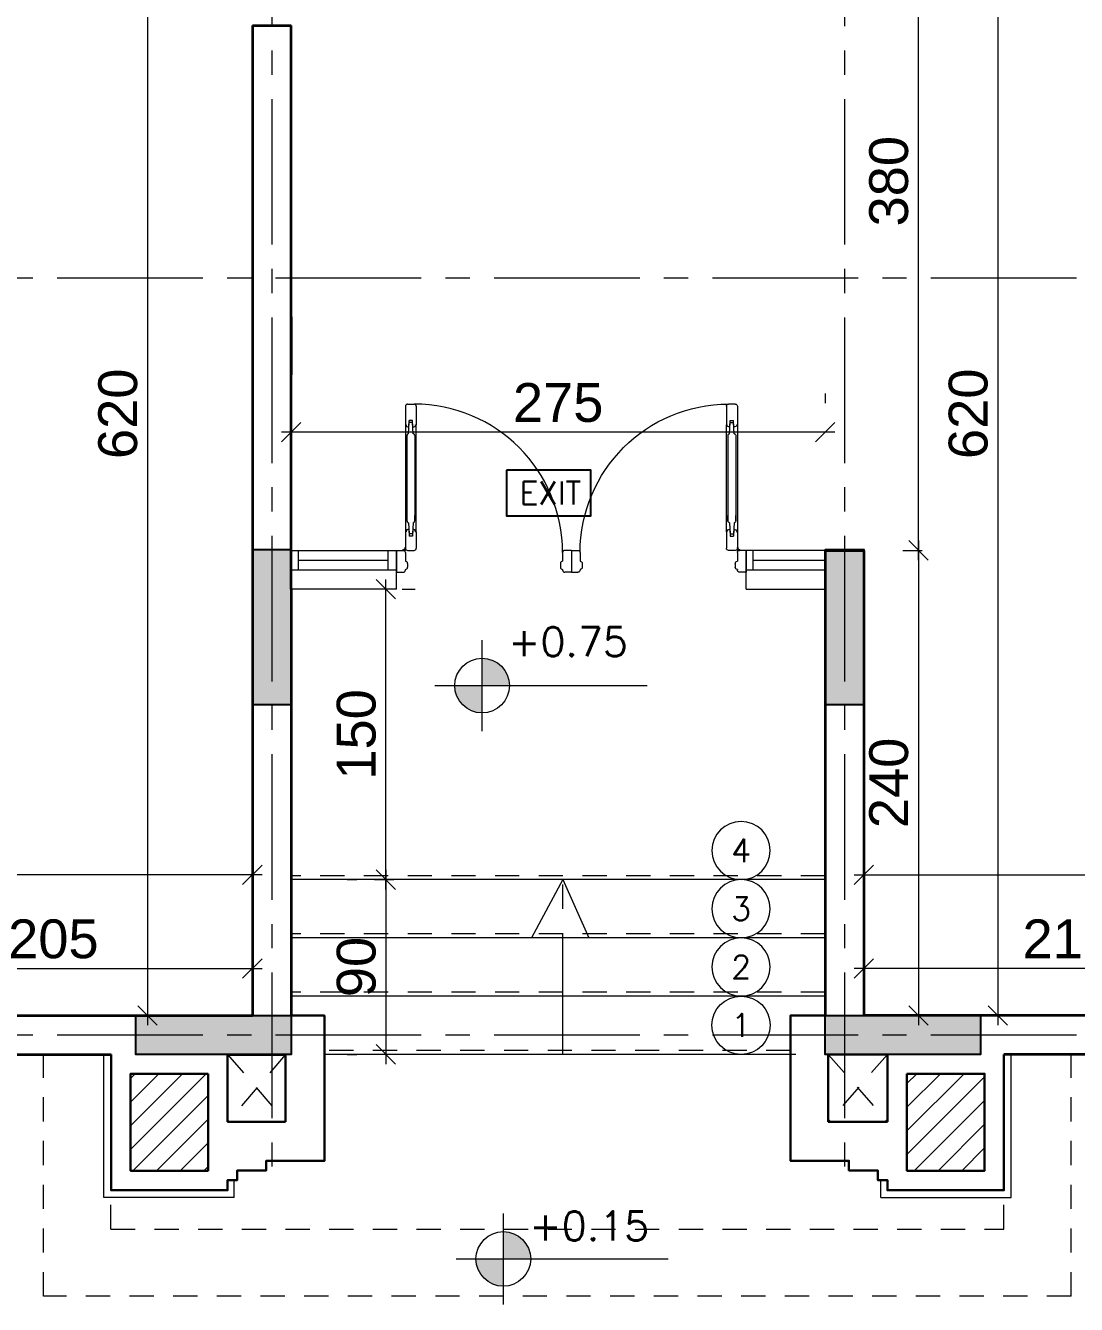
# Model space of a CAD drawing. Header units: millimetres. Extents: x -11627 to -10952, y 10244 to 10588.
# Drawn here: x -11391.36 to -11385.95, y 10448.94 to 10455.53 of the extents above; entities that cross this region are included whole.
import ezdxf
from ezdxf.enums import TextEntityAlignment as Align

# ---------------------------------------------------------------- set-up
doc = ezdxf.new("R2010")
doc.units = ezdxf.units.MM
doc.header["$PDMODE"] = 35
for name, pattern in [('DOT', [0.25, 0, -0.25]), ('GROUND FLOOR XREF - option 3$0$FATHER FR$0$CENTER2', [1.125, 0.75, -0.125, 0.125, -0.125]), ('HIDDEN2', [0.1875, 0.125, -0.0625]), ('PHANTOM2', [1.25, 0.625, -0.125, 0.125, -0.125, 0.125, -0.125])]:
    doc.linetypes.add(name, pattern=pattern)
doc.layers.get('0').update_dxf_attribs({"lineweight": 5})
doc.layers.get('DEFPOINTS').update_dxf_attribs({"lineweight": 5})
for name, color, linetype, lineweight in [('A-AXIS LINE', 8, 'GROUND FLOOR XREF - option 3$0$FATHER FR$0$CENTER2', 0), ('A-GEN DIMS INTERNAL', 86, 'Continuous', 5), ('A-STAIRS', 5, 'Continuous', 9), ('A-WALL', 4, 'Continuous', 30), ('DIM IN', 191, 'Continuous', 5), ('DOORS', 30, 'Continuous', 9), ('IDIM', 15, 'Continuous', 0), ('Notes', 32, 'Continuous', 5), ('S-COL HATCH', 5, 'Continuous', 15), ('SECTION', 3, 'PHANTOM2', 5), ('STAIR', 34, 'Continuous', 5), ('SYMBOLS LEVEL', 233, 'Continuous', 5), ('WALLS', 4, 'Continuous', 35), ('Window', 57, 'Continuous', 13)]:
    doc.layers.add(name, color=color, linetype=linetype, lineweight=lineweight)
doc.layers.add('CivilDefense', color=2, linetype='Continuous')
doc.layers.add('col1', color=6, linetype='Continuous')
doc.styles.add('Axis-Circle', font='ROMANS.shx', dxfattribs={"height": 0.4})
doc.styles.add('GROUND FLOOR XREF - option 3$0$STYLE1', font='arial.ttf', dxfattribs={"height": 0.2})
doc.styles.add('T20-100', font='ROMANS.shx', dxfattribs={"height": 0.2})
doc.styles.add('T20-200', font='ROMANS.SHX', dxfattribs={"height": 0.4})
doc.dimstyles.new('DIM 100', dxfattribs={"dimtxt": 0.2, "dimasz": 0.1, "dimexe": 0.15, "dimexo": 0.2, "dimgap": 0.05, "dimtad": 1, "dimdec": 0, "dimlfac": 100, "dimzin": 1, "dimdsep": 46, "dimtxsty": 'GROUND FLOOR XREF - option 3$0$STYLE1', "dimblk": 'OBLIQUE', "dimcen": 0.02, "dimdle": 0.05, "dimclrd": 256, "dimclre": 6, "dimclrt": 3, "dimadec": 1, "dimazin": 0, "dimtfac": 0.9, "dimtdec": 0, "dimtix": 1, "dimtofl": 0, "dimtmove": 2, "dimatfit": 3, "dimldrblk": 'ARCHTICK', "dimfxl": 1, "dimtolj": 1, "dimtzin": 12, "dimlwd": -1, "dimlwe": -1, "dimarcsym": 0})
pattern_1 = [(45, (-11241.41076, 11108.39321), (-0.06098796, 0.06098796), [])]

# ---------------------------------------------------------------- blocks, each defined once
blk = doc.blocks.new('_Oblique')
at = {"color": 0, "linetype": 'ByBlock', "lineweight": -2}
blk.add_line((-0.5, -0.5), (0.5, 0.5), dxfattribs=at)
blk = doc.blocks.new('*D842')
at = {"layer": 'A-GEN DIMS INTERNAL', "color": 6, "linetype": 'DOT', "transparency": 16777216}
for p, q in [((-11387.0414, 10450.6256), (-11387.0414, 10451.3)), ((-11382.1414, 10450.6256), (-11382.1414, 10451.3))]:
    blk.add_line(p, q, dxfattribs=at)
at = {"layer": 'A-GEN DIMS INTERNAL', "transparency": 16777216}
blk.add_line((-11387.0914, 10451.15), (-11382.0914, 10451.15), dxfattribs=at)
at = {"layer": 'DEFPOINTS', "color": 0, "transparency": 16777216}
for p in [(-11382.1414, 10451.15), (-11387.0414, 10450.4256), (-11382.1414, 10450.4256)]:
    blk.add_point(p, dxfattribs=at)
at = {"layer": 'A-GEN DIMS INTERNAL', "transparency": 16777216, "xscale": 0.1, "yscale": 0.1, "zscale": 0.1, "rotation": 180}
blk.add_blockref('_Oblique', (-11387.0414, 10451.15), dxfattribs=at)
at = {"layer": 'A-GEN DIMS INTERNAL', "transparency": 16777216, "xscale": 0.1, "yscale": 0.1, "zscale": 0.1}
blk.add_blockref('_Oblique', (-11382.1414, 10451.15), dxfattribs=at)
at = {"layer": 'A-GEN DIMS INTERNAL', "color": 3, "transparency": 16777216, "insert": (-11384.5914, 10451.3021), "char_height": 0.2, "attachment_point": 5, "style": 'GROUND FLOOR XREF - option 3$0$STYLE1'}
blk.add_mtext('\\A1;490', dxfattribs=at)
blk = doc.blocks.new('_ArchTick')
at = {"color": 0, "linetype": 'ByBlock', "const_width": 0.15}
blk.add_lwpolyline([(-0.5, -0.5), (0.5, 0.5)], dxfattribs=at)
blk = doc.blocks.new('*D844')
at = {"layer": 'A-GEN DIMS INTERNAL', "transparency": 16777216}
blk.add_line((-11386.3512, 10456.6756), (-11386.3512, 10450.3756), dxfattribs=at)
at = {"layer": 'A-GEN DIMS INTERNAL', "color": 6, "linetype": 'DOT', "transparency": 16777216}
for p, q in [((-11386.1858, 10456.6256), (-11386.5012, 10456.6256)), ((-11386.3538, 10450.4256), (-11386.2012, 10450.4256))]:
    blk.add_line(p, q, dxfattribs=at)
at = {"layer": 'DEFPOINTS', "color": 0, "transparency": 16777216}
for p in [(-11385.9858, 10456.6256), (-11386.5538, 10450.4256), (-11386.3512, 10450.4256)]:
    blk.add_point(p, dxfattribs=at)
at = {"layer": 'A-GEN DIMS INTERNAL', "transparency": 16777216, "xscale": 0.1, "yscale": 0.1, "zscale": 0.1}
for p, rotation in [((-11386.3512, 10456.6256), 90), ((-11386.3512, 10450.4256), 270)]:
    blk.add_blockref('_Oblique', p, dxfattribs=dict(at, rotation=rotation))
at = {"layer": 'A-GEN DIMS INTERNAL', "color": 3, "transparency": 16777216, "insert": (-11386.5033, 10453.5256), "char_height": 0.2, "attachment_point": 5, "rotation": 90, "style": 'GROUND FLOOR XREF - option 3$0$STYLE1'}
blk.add_mtext('\\A1;620', dxfattribs=at)
blk = doc.blocks.new('D-P-10-80')
at = {"color": 0}
for p, q in [((0.05, 0.77), (0.08, 0.77)), ((0.04, 0.76), (0.04, 0.6753)), ((0.09, 0.76), (0.09, 0.6753)), ((0.043, 0.6753), (0.04, 0.6753)), ((0.04, 0.6753), (0.04, 0.1853)), ((0.0542, 0.6339), (0.0577, 0.6853)), ((0.0559, 0.6657), (0.0578, 0.6953)), ((0.0723, 0.6853), (0.0577, 0.6853)), ((0.0722, 0.6953), (0.0578, 0.6953)), ((0.0741, 0.6657), (0.0722, 0.6953)), ((0.0758, 0.6339), (0.0723, 0.6853)), ((0.087, 0.6753), (0.09, 0.6753)), ((0.09, 0.1853), (0.09, 0.6753)), ((0.0462, 0.6273), (0.0462, 0.2333)), ((0.0477, 0.6273), (0.0462, 0.6273)), ((0.0823, 0.6273), (0.0837, 0.6273)), ((0.0837, 0.6273), (0.0837, 0.2333)), ((0.0462, 0.2333), (0.0462, 0.2594)), ((0.0837, 0.2333), (0.0837, 0.2594)), ((0.043, 0.1853), (0.04, 0.1853)), ((0.04, 0.1853), (0.04, 0.11)), ((0.0477, 0.2333), (0.0462, 0.2333)), ((0.0542, 0.2267), (0.0577, 0.1753)), ((0.0559, 0.1949), (0.0578, 0.1653)), ((0.0741, 0.1949), (0.0722, 0.1653)), ((0.0758, 0.2267), (0.0723, 0.1753)), ((0.0823, 0.2333), (0.0837, 0.2333)), ((0.087, 0.1853), (0.09, 0.1853)), ((0.09, 0.1853), (0.09, 0.11)), ((0.0723, 0.1753), (0.0577, 0.1753)), ((0.0722, 0.1653), (0.0578, 0.1653)), ((0, 0.1), (0.03, 0.1)), ((0, 0.1), (0, 0)), ((0.0275, 0.1015), (0.0275, 0.101)), ((0.0285, 0.1025), (0.0365, 0.1025)), ((0.0285, 0.1), (0.0375, 0.1)), ((0.0332, 0.1025), (0.0355, 0.1025)), ((0.0365, 0.1025), (0.0348, 0.1025)), ((0.0375, 0.1115), (0.0375, 0.1035)), ((0.0375, 0.1045), (0.0375, 0.1035)), ((0.0418, 0.1025), (0.0375, 0.1025)), ((0.0375, 0.1025), (0.0375, 0.0981)), ((0.0385, 0.1125), (0.039, 0.1125)), ((0.04, 0.1115), (0.04, 0.1025)), ((0.04, 0.09), (0.04, 0.05)), ((0.05, 0.1), (0.08, 0.1)), ((0.76, 0.09), (0.76, 0.05)), ((0.8, 0.1), (0.77, 0.1)), ((0.8, 0.1), (0.8, 0)), ((0, 0), (0.03, 0)), ((0.04, 0.05), (0.04, 0.05)), ((0.04, 0.013), (0.04, 0.01)), ((0.05, 0.04), (0.05, 0.023)), ((0.75, 0.04), (0.75, 0.023)), ((0.76, 0.05), (0.76, 0.05)), ((0.76, 0.013), (0.76, 0.01)), ((0.8, 0), (0.77, 0))]:
    blk.add_line(p, q, dxfattribs=at)
for radius in [0.00367, 0.00201]:
    blk.add_circle((0.0375, 0.1025), radius, dxfattribs=at)
for centre, radius, start, end in [((0.05, 0.76), 0.01, 90, 180), ((0.08, 0.76), 0.01, 0, 90), ((0.08, 0.09), 0.68, 0, 90), ((0.053, 0.6753), 0.01, 180, 286.63777), ((0.077, 0.6753), 0.01, 253.36223, 0), ((0.0542, 0.6273), 0.00659, 89.38142, 180.00035), ((0.0757, 0.6273), 0.00659, 359.9999, 90.61858), ((0.053, 0.1853), 0.01, 73.36223, 180), ((0.0542, 0.2333), 0.00659, 179.99965, 270.61858), ((0.077, 0.1853), 0.01, 0, 106.63777), ((0.0757, 0.2333), 0.00659, 269.38142, 0.0001), ((0.0285, 0.1015), 0.001, 90, 180), ((0.0285, 0.101), 0.001, 180, 270), ((0.03, 0.09), 0.01, 0, 90), ((0.0365, 0.1035), 0.001, 270, 0), ((0.0385, 0.1115), 0.001, 90, 180), ((0.0375, 0.1025), 0.0025, 270, 0), ((0.039, 0.1115), 0.001, 0, 90), ((0.05, 0.11), 0.01, 180, 270), ((0.08, 0.11), 0.01, 270, 0), ((0.77, 0.09), 0.01, 90, 180), ((0.03, 0.01), 0.01, 270, 0), ((0.04, 0.04), 0.01, 0, 90), ((0.04, 0.023), 0.01, 270, 0), ((0.76, 0.04), 0.01, 90, 180), ((0.76, 0.023), 0.01, 180, 270), ((0.77, 0.01), 0.01, 180, 270)]:
    blk.add_arc(centre, radius, start, end, dxfattribs=at)
blk = doc.blocks.new('DDW')
at = {"layer": 'SYMBOLS LEVEL'}
h = blk.add_hatch(color=256, dxfattribs=at)
edge = h.paths.add_edge_path()
edge.add_line((-11621.43, 10035.1153), (-11621.43, 10034.9745))
edge.add_line((-11621.43, 10034.9745), (-11621.2892, 10034.9745))
edge.add_arc((-11621.43, 10034.9745), 0.1408, 0, 90)
edge = h.paths.add_edge_path()
edge.add_line((-11621.43, 10034.8337), (-11621.43, 10034.9745))
edge.add_line((-11621.43, 10034.9745), (-11621.5709, 10034.9745))
edge.add_arc((-11621.43, 10034.9745), 0.1408, 180, 270)
for p, q in [((-11621.43, 10034.7402), (-11621.43, 10035.2088)), ((-11621.6737, 10034.9745), (-11620.5802, 10034.9745))]:
    blk.add_line(p, q, dxfattribs=at)
blk.add_circle((-11621.43, 10034.9745), 0.1408, dxfattribs=at)
blk = doc.blocks.new('*D859')
at = {"layer": 'A-GEN DIMS INTERNAL', "color": 6, "linetype": 'DOT', "transparency": 16777216}
for p, q in [((-11389.9914, 10453.6304), (-11389.9914, 10453.5804)), ((-11387.2414, 10453.6304), (-11387.2414, 10453.5804))]:
    blk.add_line(p, q, dxfattribs=at)
at = {"layer": 'A-GEN DIMS INTERNAL', "transparency": 16777216}
blk.add_line((-11387.1914, 10453.4304), (-11390.0414, 10453.4304), dxfattribs=at)
at = {"layer": 'DEFPOINTS', "color": 0, "transparency": 16777216}
for p in [(-11389.9914, 10453.4304), (-11389.9914, 10453.4304), (-11387.2414, 10453.4304)]:
    blk.add_point(p, dxfattribs=at)
at = {"layer": 'A-GEN DIMS INTERNAL', "transparency": 16777216, "xscale": 0.1, "yscale": 0.1, "zscale": 0.1, "rotation": 180}
blk.add_blockref('_Oblique', (-11389.9914, 10453.4304), dxfattribs=at)
at = {"layer": 'A-GEN DIMS INTERNAL', "transparency": 16777216, "xscale": 0.1, "yscale": 0.1, "zscale": 0.1}
blk.add_blockref('_Oblique', (-11387.2414, 10453.4304), dxfattribs=at)
at = {"layer": 'A-GEN DIMS INTERNAL', "color": 3, "transparency": 16777216, "insert": (-11388.6164, 10453.5825), "char_height": 0.2, "attachment_point": 5, "style": 'GROUND FLOOR XREF - option 3$0$STYLE1'}
blk.add_mtext('\\A1;275', dxfattribs=at)
blk = doc.blocks.new('*D874')
at = {"layer": 'A-GEN DIMS INTERNAL', "color": 6, "linetype": 'DOT', "transparency": 16777216}
for p, q in [((-11387.0414, 10450.6425), (-11387.0414, 10450.8172)), ((-11384.9414, 10450.6425), (-11384.9414, 10450.8172))]:
    blk.add_line(p, q, dxfattribs=at)
at = {"layer": 'A-GEN DIMS INTERNAL', "transparency": 16777216}
blk.add_line((-11384.8914, 10450.6672), (-11387.0914, 10450.6672), dxfattribs=at)
at = {"layer": 'DEFPOINTS', "color": 0, "transparency": 16777216}
for p in [(-11387.0414, 10450.6672), (-11387.0414, 10450.4425), (-11384.9414, 10450.4425)]:
    blk.add_point(p, dxfattribs=at)
at = {"layer": 'A-GEN DIMS INTERNAL', "transparency": 16777216, "xscale": 0.1, "yscale": 0.1, "zscale": 0.1, "rotation": 180}
blk.add_blockref('_Oblique', (-11387.0414, 10450.6672), dxfattribs=at)
at = {"layer": 'A-GEN DIMS INTERNAL', "transparency": 16777216, "xscale": 0.1, "yscale": 0.1, "zscale": 0.1}
blk.add_blockref('_Oblique', (-11384.9414, 10450.6672), dxfattribs=at)
at = {"layer": 'A-GEN DIMS INTERNAL', "color": 3, "transparency": 16777216, "insert": (-11385.9914, 10450.8193), "char_height": 0.2, "attachment_point": 5, "style": 'GROUND FLOOR XREF - option 3$0$STYLE1'}
blk.add_mtext('\\A1;210', dxfattribs=at)
blk = doc.blocks.new('*D903')
at = {"layer": 'A-GEN DIMS INTERNAL', "color": 6, "linetype": 'DOT', "transparency": 16777216}
for p, q in [((-11395.0414, 10450.6256), (-11395.0414, 10451.3)), ((-11390.1914, 10450.6256), (-11390.1914, 10451.3))]:
    blk.add_line(p, q, dxfattribs=at)
at = {"layer": 'A-GEN DIMS INTERNAL', "transparency": 16777216}
blk.add_line((-11390.1414, 10451.15), (-11395.0914, 10451.15), dxfattribs=at)
at = {"layer": 'DEFPOINTS', "color": 0, "transparency": 16777216}
for p in [(-11395.0414, 10451.15), (-11395.0414, 10450.4256), (-11390.1914, 10450.4256)]:
    blk.add_point(p, dxfattribs=at)
at = {"layer": 'A-GEN DIMS INTERNAL', "transparency": 16777216, "xscale": 0.1, "yscale": 0.1, "zscale": 0.1, "rotation": 180}
blk.add_blockref('_Oblique', (-11395.0414, 10451.15), dxfattribs=at)
at = {"layer": 'A-GEN DIMS INTERNAL', "transparency": 16777216, "xscale": 0.1, "yscale": 0.1, "zscale": 0.1}
blk.add_blockref('_Oblique', (-11390.1914, 10451.15), dxfattribs=at)
at = {"layer": 'A-GEN DIMS INTERNAL', "color": 3, "transparency": 16777216, "insert": (-11392.6164, 10451.3021), "char_height": 0.2, "attachment_point": 5, "style": 'GROUND FLOOR XREF - option 3$0$STYLE1'}
blk.add_mtext('\\A1;485', dxfattribs=at)
blk = doc.blocks.new('*D905')
at = {"layer": 'A-GEN DIMS INTERNAL', "transparency": 16777216}
blk.add_line((-11390.7316, 10456.6756), (-11390.7316, 10450.3756), dxfattribs=at)
at = {"layer": 'A-GEN DIMS INTERNAL', "color": 6, "linetype": 'DOT', "transparency": 16777216}
for p, q in [((-11393.2466, 10456.6256), (-11390.5816, 10456.6256)), ((-11390.8812, 10450.4256), (-11390.5816, 10450.4256))]:
    blk.add_line(p, q, dxfattribs=at)
at = {"layer": 'DEFPOINTS', "color": 0, "transparency": 16777216}
for p in [(-11393.4466, 10456.6256), (-11391.0812, 10450.4256), (-11390.7316, 10450.4256)]:
    blk.add_point(p, dxfattribs=at)
at = {"layer": 'A-GEN DIMS INTERNAL', "transparency": 16777216, "xscale": 0.1, "yscale": 0.1, "zscale": 0.1}
for p, rotation in [((-11390.7316, 10456.6256), 90), ((-11390.7316, 10450.4256), 270)]:
    blk.add_blockref('_Oblique', p, dxfattribs=dict(at, rotation=rotation))
at = {"layer": 'A-GEN DIMS INTERNAL', "color": 3, "transparency": 16777216, "insert": (-11390.8837, 10453.5256), "char_height": 0.2, "attachment_point": 5, "rotation": 90, "style": 'GROUND FLOOR XREF - option 3$0$STYLE1'}
blk.add_mtext('\\A1;620', dxfattribs=at)
blk = doc.blocks.new('*D951')
at = {"layer": 'A-GEN DIMS INTERNAL', "color": 6, "linetype": 'DOT', "transparency": 16777216}
for p, q in [((-11392.2414, 10450.6425), (-11392.2414, 10450.8172)), ((-11390.1914, 10450.6425), (-11390.1914, 10450.8172))]:
    blk.add_line(p, q, dxfattribs=at)
at = {"layer": 'A-GEN DIMS INTERNAL', "transparency": 16777216}
blk.add_line((-11392.2914, 10450.6672), (-11390.1414, 10450.6672), dxfattribs=at)
at = {"layer": 'DEFPOINTS', "color": 0, "transparency": 16777216}
for p in [(-11390.1914, 10450.6672), (-11392.2414, 10450.4425), (-11390.1914, 10450.4425)]:
    blk.add_point(p, dxfattribs=at)
at = {"layer": 'A-GEN DIMS INTERNAL', "transparency": 16777216, "xscale": 0.1, "yscale": 0.1, "zscale": 0.1, "rotation": 180}
blk.add_blockref('_Oblique', (-11392.2414, 10450.6672), dxfattribs=at)
at = {"layer": 'A-GEN DIMS INTERNAL', "transparency": 16777216, "xscale": 0.1, "yscale": 0.1, "zscale": 0.1}
blk.add_blockref('_Oblique', (-11390.1914, 10450.6672), dxfattribs=at)
at = {"layer": 'A-GEN DIMS INTERNAL', "color": 3, "transparency": 16777216, "insert": (-11391.2164, 10450.8193), "char_height": 0.2, "attachment_point": 5, "style": 'GROUND FLOOR XREF - option 3$0$STYLE1'}
blk.add_mtext('\\A1;205', dxfattribs=at)
blk = doc.blocks.new('*D962')
at = {"layer": 'A-GEN DIMS INTERNAL', "transparency": 16777216}
blk.add_line((-11386.7605, 10452.7721), (-11386.7605, 10456.6756), dxfattribs=at)
at = {"layer": 'A-GEN DIMS INTERNAL', "color": 6, "linetype": 'DOT', "transparency": 16777216}
for p, q in [((-11386.8414, 10456.6256), (-11386.6105, 10456.6256)), ((-11386.8414, 10452.8221), (-11386.6105, 10452.8221))]:
    blk.add_line(p, q, dxfattribs=at)
at = {"layer": 'DEFPOINTS', "color": 0, "transparency": 16777216}
for p in [(-11387.0414, 10456.6256), (-11386.7605, 10456.6256), (-11387.0414, 10452.8221)]:
    blk.add_point(p, dxfattribs=at)
at = {"layer": 'A-GEN DIMS INTERNAL', "transparency": 16777216, "xscale": 0.1, "yscale": 0.1, "zscale": 0.1}
for p, rotation in [((-11386.7605, 10456.6256), 90), ((-11386.7605, 10452.8221), 270)]:
    blk.add_blockref('_Oblique', p, dxfattribs=dict(at, rotation=rotation))
at = {"layer": 'A-GEN DIMS INTERNAL', "color": 3, "transparency": 16777216, "insert": (-11386.9127, 10454.7238), "char_height": 0.2, "attachment_point": 5, "rotation": 90, "style": 'GROUND FLOOR XREF - option 3$0$STYLE1'}
blk.add_mtext('\\A1;380', dxfattribs=at)
blk = doc.blocks.new('*D963')
at = {"layer": 'A-GEN DIMS INTERNAL', "transparency": 16777216}
blk.add_line((-11386.7605, 10452.8721), (-11386.7605, 10450.3756), dxfattribs=at)
at = {"layer": 'A-GEN DIMS INTERNAL', "color": 6, "linetype": 'DOT', "transparency": 16777216}
for p, q in [((-11386.8414, 10452.8221), (-11386.6105, 10452.8221)), ((-11386.8414, 10450.4256), (-11386.6105, 10450.4256))]:
    blk.add_line(p, q, dxfattribs=at)
at = {"layer": 'DEFPOINTS', "color": 0, "transparency": 16777216}
for p in [(-11387.0414, 10452.8221), (-11387.0414, 10450.4256), (-11386.7605, 10450.4256)]:
    blk.add_point(p, dxfattribs=at)
at = {"layer": 'A-GEN DIMS INTERNAL', "transparency": 16777216, "xscale": 0.1, "yscale": 0.1, "zscale": 0.1}
for p, rotation in [((-11386.7605, 10452.8221), 90), ((-11386.7605, 10450.4256), 270)]:
    blk.add_blockref('_Oblique', p, dxfattribs=dict(at, rotation=rotation))
at = {"layer": 'A-GEN DIMS INTERNAL', "color": 3, "transparency": 16777216, "insert": (-11386.9126, 10451.6238), "char_height": 0.2, "attachment_point": 5, "rotation": 90, "style": 'GROUND FLOOR XREF - option 3$0$STYLE1'}
blk.add_mtext('\\A1;240', dxfattribs=at)
blk = doc.blocks.new('Axis-Circle')
at = {"color": 0}
blk.add_circle((0, 0), 0.4, dxfattribs=at)
at = {"color": 4, "style": 'Axis-Circle'}
blk.add_attdef('NO', text='', height=0.32, dxfattribs=at).set_placement((0, 0), align=Align.MIDDLE_CENTER)
blk = doc.blocks.new('TGTGTGTGTGTGTG')
at = {"layer": 'A-AXIS LINE'}
for p, q in [((-11387.0367, 10474.272), (-11387.0367, 10449.6118)), ((-11384.0867, 10474.272), (-11384.0867, 10449.6118)), ((-11398.2667, 10454.2256), (-11373.8915, 10454.2256)), ((-11398.2667, 10450.3256), (-11373.8915, 10450.3256))]:
    blk.add_line(p, q, dxfattribs=at)
blk = doc.blocks.new('*D969')
at = {"layer": 'A-GEN DIMS INTERNAL', "transparency": 16777216}
blk.add_line((-11389.5033, 10451.0756), (-11389.5033, 10452.6721), dxfattribs=at)
at = {"layer": 'A-GEN DIMS INTERNAL', "color": 6, "linetype": 'DOT', "transparency": 16777216}
for p, q in [((-11389.4196, 10452.6221), (-11389.3533, 10452.6221)), ((-11389.5627, 10451.1256), (-11389.3533, 10451.1256))]:
    blk.add_line(p, q, dxfattribs=at)
at = {"layer": 'DEFPOINTS', "color": 0, "transparency": 16777216}
for p in [(-11389.6196, 10452.6221), (-11389.5033, 10452.6221), (-11389.7627, 10451.1256)]:
    blk.add_point(p, dxfattribs=at)
at = {"layer": 'A-GEN DIMS INTERNAL', "transparency": 16777216, "xscale": 0.1, "yscale": 0.1, "zscale": 0.1}
for p, rotation in [((-11389.5033, 10452.6221), 90), ((-11389.5033, 10451.1256), 270)]:
    blk.add_blockref('_Oblique', p, dxfattribs=dict(at, rotation=rotation))
at = {"layer": 'A-GEN DIMS INTERNAL', "color": 3, "transparency": 16777216, "insert": (-11389.6554, 10451.8738), "char_height": 0.2, "attachment_point": 5, "rotation": 90, "style": 'GROUND FLOOR XREF - option 3$0$STYLE1'}
blk.add_mtext('\\A1;150', dxfattribs=at)
blk = doc.blocks.new('*D970')
at = {"layer": 'A-GEN DIMS INTERNAL', "transparency": 16777216}
blk.add_line((-11389.5033, 10451.1756), (-11389.5033, 10450.1756), dxfattribs=at)
at = {"layer": 'A-GEN DIMS INTERNAL', "color": 6, "linetype": 'DOT', "transparency": 16777216}
for p, q in [((-11389.7033, 10451.1256), (-11389.6533, 10451.1256)), ((-11389.7033, 10450.2256), (-11389.6533, 10450.2256))]:
    blk.add_line(p, q, dxfattribs=at)
at = {"layer": 'DEFPOINTS', "color": 0, "transparency": 16777216}
for p in [(-11389.5033, 10451.1256), (-11389.5033, 10450.2256), (-11389.5033, 10450.2256)]:
    blk.add_point(p, dxfattribs=at)
at = {"layer": 'A-GEN DIMS INTERNAL', "transparency": 16777216, "xscale": 0.1, "yscale": 0.1, "zscale": 0.1}
for p, rotation in [((-11389.5033, 10451.1256), 90), ((-11389.5033, 10450.2256), 270)]:
    blk.add_blockref('_Oblique', p, dxfattribs=dict(at, rotation=rotation))
at = {"layer": 'A-GEN DIMS INTERNAL', "color": 3, "transparency": 16777216, "insert": (-11389.6554, 10450.6756), "char_height": 0.2, "attachment_point": 5, "rotation": 90, "style": 'GROUND FLOOR XREF - option 3$0$STYLE1'}
blk.add_mtext('\\A1;90', dxfattribs=at)
blk = doc.blocks.new('gcol')
at = {"layer": 'S-COL HATCH', "linetype": 'Continuous'}
h = blk.add_hatch(color=256, dxfattribs=at)
h.dxf.hatch_style = 1
h.paths.add_polyline_path([(51.7893, 2.6), (51.9893, 2.6), (51.9893, 1.8), (51.7893, 1.8)])
h = blk.add_hatch(color=256, dxfattribs=at)
h.dxf.hatch_style = 1
h.paths.add_polyline_path([(54.7393, 2.6), (54.9393, 2.6), (54.9393, 1.8), (54.7393, 1.8)])
h = blk.add_hatch(color=256, dxfattribs=at)
h.dxf.hatch_style = 1
h.paths.add_polyline_path([(51.9893, 0.2), (51.9893, 0), (51.1893, 0), (51.1893, 0.2)])
h = blk.add_hatch(color=256, dxfattribs=at)
h.dxf.hatch_style = 1
h.paths.add_polyline_path([(55.5393, 0.2), (55.5393, 0), (54.7393, 0), (54.7393, 0.2)])
at = {"layer": 'col1'}
for points in [[(51.7893, 2.6), (51.9893, 2.6), (51.9893, 1.8), (51.7893, 1.8)], [(54.7393, 2.6), (54.9393, 2.6), (54.9393, 1.8), (54.7393, 1.8)], [(51.9893, 0.2), (51.9893, 0), (51.1893, 0), (51.1893, 0.2)], [(55.5393, 0.2), (55.5393, 0), (54.7393, 0), (54.7393, 0.2)]]:
    blk.add_lwpolyline(points, close=True, dxfattribs=at)

msp = doc.modelspace()

# ---------------------------------------------------------------- hatches: boundary and pattern name
h = msp.add_hatch()
h.set_pattern_fill('ANSI31', color=256, scale=0.69)
h.set_pattern_definition(pattern_1)
h.paths.add_polyline_path([(-11390.4191, 10449.6256), (-11390.8191, 10449.6256), (-11390.8191, 10450.1256), (-11390.4191, 10450.1256)])
h = msp.add_hatch()
h.set_pattern_fill('ANSI31', color=256, scale=0.69)
h.set_pattern_definition(pattern_1)
h.paths.add_polyline_path([(-11386.8202, 10449.6256), (-11386.4202, 10449.6256), (-11386.4202, 10450.1256), (-11386.8202, 10450.1256)])

# ---------------------------------------------------------------- linework, layer by layer
at = {"layer": 'A-STAIRS'}
for p, q in [((-11390.9572, 10449.4875), (-11390.9572, 10450.2256)), ((-11386.2821, 10449.4875), (-11386.2821, 10450.2256)), ((-11390.2852, 10449.4875), (-11390.2852, 10449.5775)), ((-11386.9541, 10449.4875), (-11386.9541, 10449.5775)), ((-11390.2852, 10449.4875), (-11390.9572, 10449.4875)), ((-11386.9541, 10449.4875), (-11386.2821, 10449.4875))]:
    msp.add_line(p, q, dxfattribs=at)
at = {"layer": 'A-WALL'}
for p, q in [((-11390.3191, 10450.2256), (-11390.3191, 10449.8775)), ((-11390.0202, 10450.2256), (-11390.0202, 10449.8775)), ((-11387.2248, 10450.2256), (-11387.2248, 10449.8775)), ((-11386.9202, 10450.2256), (-11387.2248, 10450.2256)), ((-11386.9202, 10450.2256), (-11386.9202, 10449.8775)), ((-11390.4191, 10450.1256), (-11390.4191, 10449.6256)), ((-11386.8202, 10450.1256), (-11386.8202, 10449.6256)), ((-11390.0202, 10449.8775), (-11390.3191, 10449.8775)), ((-11387.2248, 10449.8775), (-11386.9202, 10449.8775)), ((-11386.9202, 10449.5775), (-11386.9202, 10449.5256))]:
    msp.add_line(p, q, dxfattribs=at)
for points in [[(-11389.9914, 10450.4256), (-11389.8202, 10450.4256), (-11389.8202, 10449.7775), (-11389.8202, 10449.7775), (-11389.8202, 10449.7275), (-11389.8191, 10449.7275), (-11389.8191, 10449.6775), (-11390.1203, 10449.6775), (-11390.1203, 10449.6275), (-11390.2691, 10449.6275), (-11390.2691, 10449.5775), (-11390.3191, 10449.5775), (-11390.3191, 10449.5256), (-11390.9191, 10449.5256), (-11390.9191, 10450.2256)], [(-11387.2414, 10450.4256), (-11387.4202, 10450.4256), (-11387.4202, 10449.7775), (-11387.4202, 10449.7775), (-11387.4202, 10449.7275), (-11387.4202, 10449.7275), (-11387.4202, 10449.6775), (-11387.119, 10449.6775), (-11387.119, 10449.6275), (-11386.9702, 10449.6275), (-11386.9702, 10449.5775), (-11386.9202, 10449.5775), (-11386.9202, 10449.5256), (-11386.3202, 10449.5256), (-11386.3202, 10450.2256)], [(-11390.4191, 10449.6775), (-11390.4191, 10449.6256), (-11390.8191, 10449.6256), (-11390.8191, 10450.1256), (-11390.4191, 10450.1256)], [(-11386.8202, 10449.6775), (-11386.8202, 10449.6256), (-11386.4202, 10449.6256), (-11386.4202, 10450.1256), (-11386.8202, 10450.1256)]]:
    msp.add_lwpolyline(points, dxfattribs=at)
at = {"layer": 'CivilDefense', "ltscale": 0.05}
msp.add_lwpolyline([(-11388.8819, 10453.2349), (-11388.8819, 10453.0003), (-11388.4482, 10453.0003), (-11388.4482, 10453.2349)], close=True, dxfattribs=at)
at = {"layer": 'IDIM', "color": 8, "linetype": 'HIDDEN2'}
for p, q in [((-11390.3191, 10450.2256), (-11390.0202, 10449.8775)), ((-11390.0202, 10450.2256), (-11390.3191, 10449.8775)), ((-11386.9202, 10450.2256), (-11387.2248, 10449.8775)), ((-11387.2248, 10450.2256), (-11386.9202, 10449.8775))]:
    msp.add_line(p, q, dxfattribs=at)
at = {"layer": 'SECTION'}
for p, q in [((-11388.5914, 10451.1256), (-11388.7532, 10450.8256)), ((-11388.5914, 10450.2256), (-11388.5914, 10451.1256)), ((-11388.5914, 10451.1256), (-11388.4582, 10450.8256))]:
    msp.add_line(p, q, dxfattribs=at)
at = {"layer": 'STAIR', "linetype": 'HIDDEN2'}
for p, q in [((-11387.2414, 10451.1456), (-11389.9914, 10451.1456)), ((-11387.2414, 10450.8456), (-11389.9914, 10450.8456)), ((-11387.2414, 10450.5456), (-11389.9914, 10450.5456)), ((-11391.2666, 10448.9792), (-11391.2666, 10450.2256)), ((-11390.9202, 10449.3256), (-11390.9202, 10450.2256)), ((-11387.4202, 10450.2456), (-11389.8202, 10450.2456)), ((-11386.3202, 10449.3256), (-11386.3202, 10450.2256)), ((-11385.9739, 10448.9792), (-11385.9739, 10450.2256)), ((-11390.9202, 10449.3256), (-11386.3202, 10449.3256)), ((-11385.9739, 10448.9792), (-11391.2666, 10448.9792))]:
    msp.add_line(p, q, dxfattribs=at)
at = {"layer": 'STAIR'}
for p, q in [((-11387.2414, 10451.1256), (-11389.9914, 10451.1256)), ((-11387.2414, 10450.8256), (-11389.9914, 10450.8256)), ((-11387.2414, 10450.5256), (-11389.9914, 10450.5256)), ((-11387.3914, 10450.2256), (-11389.8202, 10450.2256))]:
    msp.add_line(p, q, dxfattribs=at)
at = {"layer": 'WALLS'}
for p, q in [((-11390.1914, 10455.5256), (-11389.9914, 10455.5256)), ((-11390.1914, 10455.5256), (-11390.1914, 10450.4256)), ((-11389.9914, 10452.6221), (-11389.9914, 10455.5256)), ((-11389.9914, 10454.0256), (-11389.9914, 10453.7256)), ((-11387.2414, 10452.8221), (-11387.2414, 10450.4256)), ((-11387.2414, 10452.8221), (-11387.0414, 10452.8221)), ((-11387.0414, 10452.8221), (-11387.0414, 10450.4256)), ((-11389.9914, 10452.6221), (-11389.9914, 10450.4256)), ((-11392.2414, 10450.4256), (-11390.1914, 10450.4256)), ((-11384.9414, 10450.4256), (-11387.0414, 10450.4256)), ((-11392.2414, 10450.2256), (-11390.9191, 10450.2256)), ((-11390.3191, 10450.2256), (-11390.0202, 10450.2256)), ((-11384.9414, 10450.2256), (-11386.3202, 10450.2256))]:
    msp.add_line(p, q, dxfattribs=at)
at = {"layer": 'Window'}
for p, q in [((-11389.9914, 10452.8221), (-11389.4483, 10452.8221)), ((-11389.9547, 10452.8221), (-11389.9547, 10452.7221)), ((-11389.4913, 10452.7221), (-11389.4913, 10452.8221)), ((-11389.4483, 10452.6221), (-11389.4483, 10452.8221)), ((-11387.6483, 10452.6221), (-11387.6483, 10452.8221)), ((-11387.1914, 10452.8221), (-11387.6483, 10452.8221)), ((-11387.6116, 10452.7221), (-11387.6116, 10452.8221)), ((-11389.9914, 10452.7221), (-11389.4483, 10452.7221)), ((-11389.9547, 10452.7721), (-11389.4913, 10452.7721)), ((-11387.6483, 10452.7221), (-11387.2414, 10452.7221)), ((-11387.6116, 10452.7721), (-11387.2414, 10452.7721)), ((-11389.4483, 10452.6221), (-11389.9914, 10452.6221)), ((-11387.6483, 10452.6221), (-11387.2414, 10452.6221))]:
    msp.add_line(p, q, dxfattribs=at)

# ---------------------------------------------------------------- block references
msp.add_blockref('gcol', (-11441.9807, 10450.2256))
at = {"layer": 'DIM IN'}
msp.add_blockref('TGTGTGTGTGTGTG', (-3.0547, 0), dxfattribs=at)
at = {"layer": 'DOORS', "yscale": 1.125000000003743, "zscale": 1.125000000003743}
for p, xscale in [((-11389.4483, 10452.7096), 1.125000000003743), ((-11387.6483, 10452.7096), -1.125000000003743)]:
    msp.add_blockref('D-P-10-80', p, dxfattribs=dict(at, xscale=xscale))
at = {"layer": 'Notes'}
ref = msp.add_blockref('Axis-Circle', (-11387.6739, 10451.2756), dxfattribs=dict(at, xscale=-0.3750000000000875, yscale=0.3750000000000875, zscale=0.3750000000000875))
ref.add_attrib('NO', '4', dxfattribs={"layer": '0', "color": 30, "height": 0.12, "style": 'Axis-Circle'}).set_placement((-11387.6739, 10451.2756), align=Align.MIDDLE_CENTER)
ref = msp.add_blockref('Axis-Circle', (-11387.6739, 10450.9756), dxfattribs=dict(at, xscale=-0.3750000000000875, yscale=0.3750000000000875, zscale=0.3750000000000875))
ref.add_attrib('NO', '3', dxfattribs={"layer": '0', "color": 30, "height": 0.12, "style": 'Axis-Circle'}).set_placement((-11387.6739, 10450.9756), align=Align.MIDDLE_CENTER)
ref = msp.add_blockref('Axis-Circle', (-11387.6739, 10450.6756), dxfattribs=dict(at, xscale=-0.3750000000000875, yscale=0.3750000000000875, zscale=0.3750000000000875))
ref.add_attrib('NO', '2', dxfattribs={"layer": '0', "color": 30, "height": 0.12, "style": 'Axis-Circle'}).set_placement((-11387.6739, 10450.6756), align=Align.MIDDLE_CENTER)
ref = msp.add_blockref('Axis-Circle', (-11387.6739, 10450.3756), dxfattribs=dict(at, xscale=0.3750000000000875, yscale=0.3750000000000875, zscale=0.3750000000000875, rotation=180))
ref.add_attrib('NO', '1', dxfattribs={"layer": '0', "color": 30, "height": 0.12, "style": 'Axis-Circle'}).set_placement((-11387.6739, 10450.3756), align=Align.MIDDLE_CENTER)
at = {"layer": 'STAIR', "ltscale": 0.3}
for p in [(232.4218, 417.1507), (232.5313, 414.197)]:
    msp.add_blockref('DDW', p, dxfattribs=at)

# ---------------------------------------------------------------- texts
at = {"layer": 'CivilDefense', "ltscale": 0.05, "style": 'T20-100'}
msp.add_text('EXIT', height=0.11732, dxfattribs=at).set_placement((-11388.6558, 10453.1176), align=Align.MIDDLE_CENTER)
at = {"layer": 'SYMBOLS LEVEL', "char_height": 0.15, "width": 0.6675, "style": 'T20-200'}
for s, insert, attachment_point in [('+0.75', (-11388.8743, 10452.2763), 7), ('+0.15', (-11388.7648, 10449.4168), 1)]:
    msp.add_mtext(s, dxfattribs=dict(at, insert=insert, attachment_point=attachment_point))

# ---------------------------------------------------------------- dimensions: what is measured, and where the dimension line sits
at = {"layer": 'A-GEN DIMS INTERNAL'}
for base, p1, p2, angle, picture, middle in [((-11390.7316, 10450.4256), (-11393.4466, 10456.6256), (-11391.0812, 10450.4256), 270, '*D905', (-11390.8837, 10453.5256)), ((-11386.7605, 10456.6256), (-11387.0414, 10452.8221), (-11387.0414, 10456.6256), 90, '*D962', (-11386.9127, 10454.7238)), ((-11386.3512, 10450.4256), (-11385.9858, 10456.6256), (-11386.5538, 10450.4256), 270, '*D844', (-11386.5033, 10453.5256)), ((-11386.7605, 10450.4256), (-11387.0414, 10452.8221), (-11387.0414, 10450.4256), 90, '*D963', (-11386.9126, 10451.6238)), ((-11389.5033, 10452.6221), (-11389.7627, 10451.1256), (-11389.6196, 10452.6221), 90, '*D969', (-11389.6554, 10451.8738)), ((-11395.0414, 10451.15), (-11390.1914, 10450.4256), (-11395.0414, 10450.4256), 180, '*D903', (-11392.6164, 10451.3021)), ((-11389.5033, 10450.2256), (-11389.5033, 10451.1256), (-11389.5033, 10450.2256), 90, '*D970', (-11389.6554, 10450.6756)), ((-11390.1914, 10450.6672), (-11392.2414, 10450.4425), (-11390.1914, 10450.4425), 180, '*D951', (-11391.2164, 10450.8193))]:
    dim = msp.add_linear_dim(base=base, p1=p1, p2=p2, angle=angle, dimstyle='DIM 100', dxfattribs=at)
    dim.commit()
    dim.dimension.update_dxf_attribs({"geometry": picture, "text_midpoint": middle})
for base, p1, p2, picture, middle in [((-11389.9914, 10453.4304), (-11387.2414, 10453.4304), (-11389.9914, 10453.4304), '*D859', (-11388.6164, 10453.5825)), ((-11382.1414, 10451.15), (-11387.0414, 10450.4256), (-11382.1414, 10450.4256), '*D842', (-11384.5914, 10451.3021)), ((-11387.0414, 10450.6672), (-11384.9414, 10450.4425), (-11387.0414, 10450.4425), '*D874', (-11385.9914, 10450.8193))]:
    dim = msp.add_linear_dim(base=base, p1=p1, p2=p2, dimstyle='DIM 100', dxfattribs=at)
    dim.commit()
    dim.dimension.update_dxf_attribs({"geometry": picture, "text_midpoint": middle})

doc.saveas('drawing.dxf')
